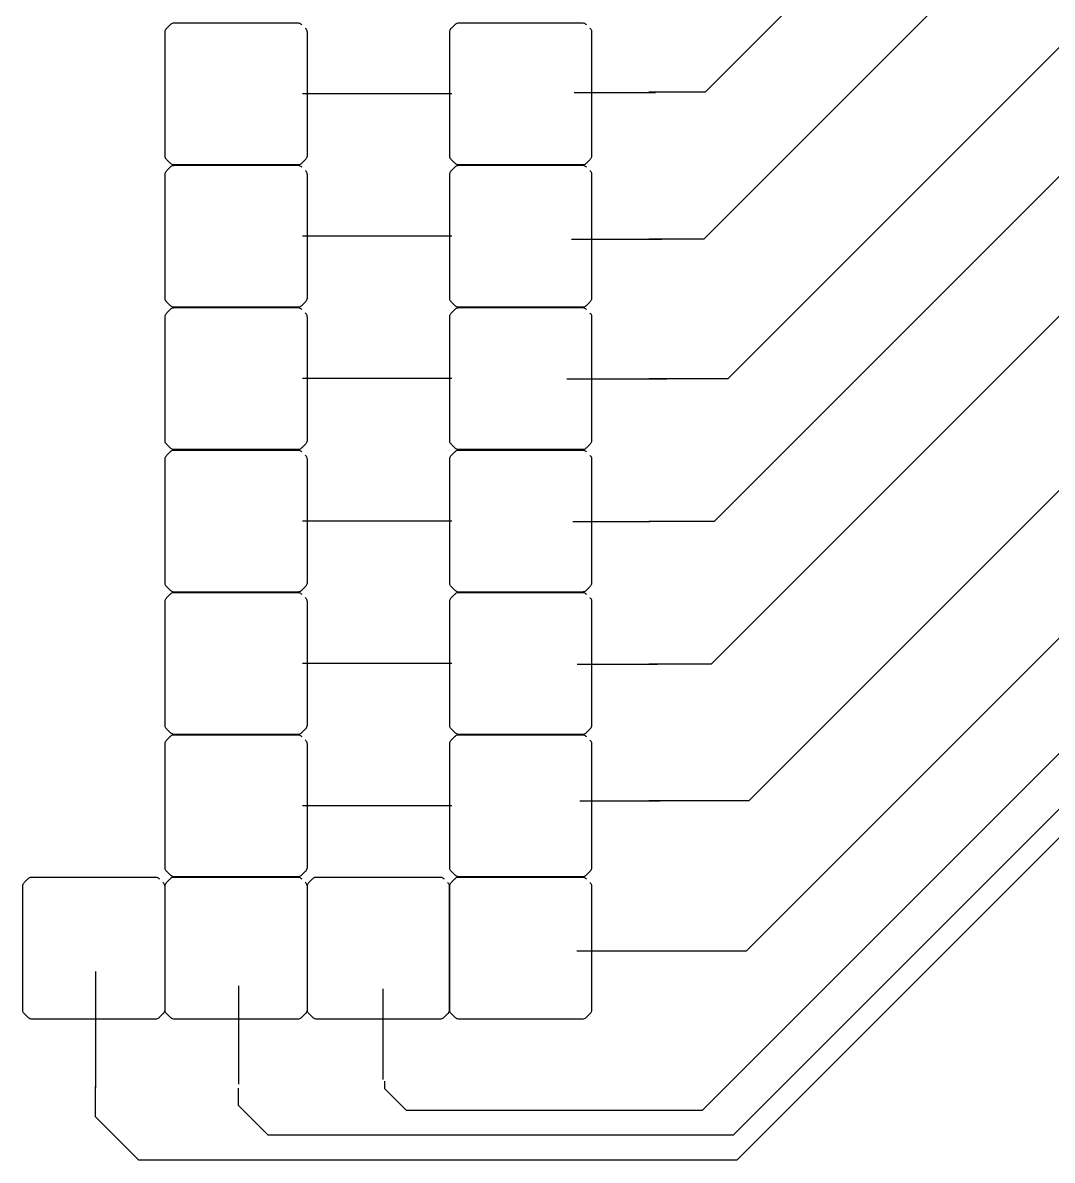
# Model space of a CAD drawing. Header units: millimetres. Extents: x -57500 to 57500, y -57500 to 57500.
# Drawn here: x 998 to 15538, y -33145 to -17085 of the extents above; entities that cross this region are included whole.
import ezdxf

# ---------------------------------------------------------------- set-up
doc = ezdxf.new("R2010")
doc.units = ezdxf.units.MM

msp = doc.modelspace()

# ---------------------------------------------------------------- linework, layer by layer
for p, q in [((15910.6, -12789.1), (10636.35, -18063.35)), ((17039.6, -13716.8), (10615.15, -20141.25)), ((17993.75, -15073.75), (10954.4, -22113.1)), ((19589.25, -15301.75), (10763.6, -24127.4)), ((20495.7, -16367.1), (10721.15, -26141.65)), ((3013.104, -17188.094), (3018.661, -17177.601)), ((3018.661, -17177.601), (3025.843, -17168.213)), ((3025.843, -17168.213), (3034.172, -17159.843)), ((3034.172, -17159.843), (3080.306, -17113.709)), ((3080.306, -17113.709), (3087.738, -17106.296)), ((3087.738, -17106.296), (3095.957, -17099.745)), ((3095.957, -17099.745), (3105.074, -17094.462)), ((3105.074, -17094.462), (3114.924, -17090.594)), ((3114.924, -17090.594), (3125.393, -17088.226)), ((3125.393, -17088.226), (3136.088, -17087.499)), ((3136.088, -17087.499), (4877.139, -17087.499)), ((4877.139, -17087.499), (4888.947, -17087.581)), ((4888.947, -17087.581), (4900.635, -17089.376)), ((4900.635, -17089.376), (4911.926, -17093.082)), ((4911.926, -17093.082), (4922.419, -17098.639)), ((4922.419, -17098.639), (4931.807, -17105.821)), ((4931.807, -17105.821), (4940.177, -17114.15)), ((4986.311, -17160.284), (4993.723, -17167.716)), ((4993.723, -17167.716), (5000.275, -17175.935)), ((5000.275, -17175.935), (5005.558, -17185.052)), ((7033.104, -17188.094), (7038.661, -17177.601)), ((7038.661, -17177.601), (7045.843, -17168.213)), ((7045.843, -17168.213), (7054.172, -17159.843)), ((7054.172, -17159.843), (7100.306, -17113.709)), ((7100.306, -17113.709), (7107.738, -17106.296)), ((7107.738, -17106.296), (7115.957, -17099.745)), ((7115.957, -17099.745), (7125.074, -17094.462)), ((7125.074, -17094.462), (7134.924, -17090.594)), ((7134.924, -17090.594), (7145.393, -17088.226)), ((7145.393, -17088.226), (7156.088, -17087.499)), ((7156.088, -17087.499), (8897.139, -17087.499)), ((8897.139, -17087.499), (8908.947, -17087.581)), ((8908.947, -17087.581), (8920.635, -17089.376)), ((8920.635, -17089.376), (8931.926, -17093.082)), ((8931.926, -17093.082), (8942.419, -17098.639)), ((8942.419, -17098.639), (8951.807, -17105.821)), ((8951.807, -17105.821), (8960.177, -17114.15)), ((9006.311, -17160.284), (9013.723, -17167.716)), ((9013.723, -17167.716), (9020.275, -17175.935)), ((9020.275, -17175.935), (9025.558, -17185.052)), ((3007.521, -17222.881), (3007.603, -17211.073)), ((3007.521, -18963.931), (3007.521, -17222.881)), ((3007.603, -17211.073), (3009.398, -17199.385)), ((3009.398, -17199.385), (3013.104, -17188.094)), ((5005.558, -17185.052), (5009.425, -17194.902)), ((5009.425, -17194.902), (5011.794, -17205.371)), ((5011.794, -17205.371), (5012.521, -17216.066)), ((5012.521, -17216.066), (5012.521, -18957.117)), ((7027.521, -17222.881), (7027.603, -17211.073)), ((7027.521, -18963.931), (7027.521, -17222.881)), ((7027.603, -17211.073), (7029.398, -17199.385)), ((7029.398, -17199.385), (7033.104, -17188.094)), ((9025.558, -17185.052), (9029.425, -17194.902)), ((9029.425, -17194.902), (9031.794, -17205.371)), ((9031.794, -17205.371), (9032.521, -17216.066)), ((9032.521, -17216.066), (9032.521, -18957.117)), ((21725.45, -17596.9), (11251.25, -28071.1)), ((23564.8, -17840.75), (11214.15, -30191.4)), ((7059.7, -18090), (4950.95, -18090)), ((8787.5, -18068.05), (9932.45, -18068.05)), ((10636.35, -18063.35), (9839.7, -18063.35)), ((24164.9, -18872.35), (10595, -32442.25)), ((3008.248, -18974.627), (3007.521, -18963.931)), ((3010.616, -18985.095), (3008.248, -18974.627)), ((3014.484, -18994.945), (3010.616, -18985.095)), ((3019.767, -19004.063), (3014.484, -18994.945)), ((3026.318, -19012.282), (3019.767, -19004.063)), ((3033.731, -19019.714), (3026.318, -19012.282)), ((3079.865, -19065.848), (3033.731, -19019.714)), ((3088.234, -19074.177), (3079.865, -19065.848)), ((3087.738, -19116.296), (3095.957, -19109.745)), ((3097.623, -19081.359), (3088.234, -19074.177)), ((3095.957, -19109.745), (3105.074, -19104.462)), ((3108.116, -19086.916), (3097.623, -19081.359)), ((3105.074, -19104.462), (3114.924, -19100.594)), ((3119.407, -19090.621), (3108.116, -19086.916)), ((3114.924, -19100.594), (3125.393, -19098.226)), ((3131.095, -19092.416), (3119.407, -19090.621)), ((3125.393, -19098.226), (3136.088, -19097.499)), ((3142.902, -19092.499), (3131.095, -19092.416)), ((3136.088, -19097.499), (4877.139, -19097.499)), ((4883.953, -19092.499), (3142.902, -19092.499)), ((4877.139, -19097.499), (4888.947, -19097.581)), ((4894.649, -19091.772), (4883.953, -19092.499)), ((4888.947, -19097.581), (4900.635, -19099.376)), ((4905.117, -19089.403), (4894.649, -19091.772)), ((4900.635, -19099.376), (4911.926, -19103.082)), ((4914.967, -19085.536), (4905.117, -19089.403)), ((4911.926, -19103.082), (4922.419, -19108.639)), ((4924.085, -19080.253), (4914.967, -19085.536)), ((4922.419, -19108.639), (4931.807, -19115.821)), ((4932.304, -19073.701), (4924.085, -19080.253)), ((4939.736, -19066.289), (4932.304, -19073.701)), ((4985.87, -19020.155), (4939.736, -19066.289)), ((4994.199, -19011.785), (4985.87, -19020.155)), ((5001.381, -19002.397), (4994.199, -19011.785)), ((5006.938, -18991.904), (5001.381, -19002.397)), ((5010.643, -18980.613), (5006.938, -18991.904)), ((5012.438, -18968.925), (5010.643, -18980.613)), ((5012.521, -18957.117), (5012.438, -18968.925)), ((7028.248, -18974.627), (7027.521, -18963.931)), ((7030.616, -18985.095), (7028.248, -18974.627)), ((7034.484, -18994.945), (7030.616, -18985.095)), ((7039.767, -19004.063), (7034.484, -18994.945)), ((7046.318, -19012.282), (7039.767, -19004.063)), ((7053.731, -19019.714), (7046.318, -19012.282)), ((7099.865, -19065.848), (7053.731, -19019.714)), ((7108.234, -19074.177), (7099.865, -19065.848)), ((7107.738, -19116.296), (7115.957, -19109.745)), ((7117.623, -19081.359), (7108.234, -19074.177)), ((7115.957, -19109.745), (7125.074, -19104.462)), ((7128.116, -19086.916), (7117.623, -19081.359)), ((7125.074, -19104.462), (7134.924, -19100.594)), ((7139.407, -19090.621), (7128.116, -19086.916)), ((7134.924, -19100.594), (7145.393, -19098.226)), ((7151.095, -19092.416), (7139.407, -19090.621)), ((7145.393, -19098.226), (7156.088, -19097.499)), ((7162.902, -19092.499), (7151.095, -19092.416)), ((7156.088, -19097.499), (8897.139, -19097.499)), ((8903.953, -19092.499), (7162.902, -19092.499)), ((8897.139, -19097.499), (8908.947, -19097.581)), ((8914.649, -19091.772), (8903.953, -19092.499)), ((8908.947, -19097.581), (8920.635, -19099.376)), ((8925.117, -19089.403), (8914.649, -19091.772)), ((8920.635, -19099.376), (8931.926, -19103.082)), ((8934.967, -19085.536), (8925.117, -19089.403)), ((8931.926, -19103.082), (8942.419, -19108.639)), ((8944.085, -19080.253), (8934.967, -19085.536)), ((8942.419, -19108.639), (8951.807, -19115.821)), ((8952.304, -19073.701), (8944.085, -19080.253)), ((8959.736, -19066.289), (8952.304, -19073.701)), ((9005.87, -19020.155), (8959.736, -19066.289)), ((9014.199, -19011.785), (9005.87, -19020.155)), ((9021.381, -19002.397), (9014.199, -19011.785)), ((9026.938, -18991.904), (9021.381, -19002.397)), ((9030.643, -18980.613), (9026.938, -18991.904)), ((9032.438, -18968.925), (9030.643, -18980.613)), ((9032.521, -18957.117), (9032.438, -18968.925)), ((3007.521, -19232.881), (3007.603, -19221.073)), ((3007.521, -20973.931), (3007.521, -19232.881)), ((3007.603, -19221.073), (3009.398, -19209.385)), ((3009.398, -19209.385), (3013.104, -19198.094)), ((3013.104, -19198.094), (3018.661, -19187.601)), ((3018.661, -19187.601), (3025.843, -19178.213)), ((3025.843, -19178.213), (3034.172, -19169.843)), ((3034.172, -19169.843), (3080.306, -19123.709)), ((3080.306, -19123.709), (3087.738, -19116.296)), ((4931.807, -19115.821), (4940.177, -19124.15)), ((4986.311, -19170.284), (4993.723, -19177.716)), ((4993.723, -19177.716), (5000.275, -19185.935)), ((5000.275, -19185.935), (5005.558, -19195.052)), ((5005.558, -19195.052), (5009.425, -19204.902)), ((5009.425, -19204.902), (5011.794, -19215.371)), ((5011.794, -19215.371), (5012.521, -19226.066)), ((5012.521, -19226.066), (5012.521, -20967.117)), ((7027.521, -19232.881), (7027.603, -19221.073)), ((7027.521, -20973.931), (7027.521, -19232.881)), ((7027.603, -19221.073), (7029.398, -19209.385)), ((7029.398, -19209.385), (7033.104, -19198.094)), ((7033.104, -19198.094), (7038.661, -19187.601)), ((7038.661, -19187.601), (7045.843, -19178.213)), ((7045.843, -19178.213), (7054.172, -19169.843)), ((7054.172, -19169.843), (7100.306, -19123.709)), ((7100.306, -19123.709), (7107.738, -19116.296)), ((8951.807, -19115.821), (8960.177, -19124.15)), ((9006.311, -19170.284), (9013.723, -19177.716)), ((9013.723, -19177.716), (9020.275, -19185.935)), ((9020.275, -19185.935), (9025.558, -19195.052)), ((9025.558, -19195.052), (9029.425, -19204.902)), ((9029.425, -19204.902), (9031.794, -19215.371)), ((9031.794, -19215.371), (9032.521, -19226.066)), ((9032.521, -19226.066), (9032.521, -20967.117)), ((7059.7, -20100), (4950.95, -20100)), ((8747.75, -20141.95), (10022.55, -20141.95)), ((10615.15, -20141.25), (9842.35, -20141.25)), ((23587.4, -20234.45), (11032.35, -32789.5)), ((23751.15, -20476.85), (11082.8, -33145.2)), ((3008.248, -20984.627), (3007.521, -20973.931)), ((3010.616, -20995.095), (3008.248, -20984.627)), ((3014.484, -21004.945), (3010.616, -20995.095)), ((3019.767, -21014.063), (3014.484, -21004.945)), ((3026.318, -21022.282), (3019.767, -21014.063)), ((3033.731, -21029.714), (3026.318, -21022.282)), ((3079.865, -21075.848), (3033.731, -21029.714)), ((4985.87, -21030.155), (4939.736, -21076.289)), ((4994.199, -21021.785), (4985.87, -21030.155)), ((5001.381, -21012.397), (4994.199, -21021.785)), ((5006.938, -21001.904), (5001.381, -21012.397)), ((5010.643, -20990.613), (5006.938, -21001.904)), ((5012.438, -20978.925), (5010.643, -20990.613)), ((5012.521, -20967.117), (5012.438, -20978.925)), ((7028.248, -20984.627), (7027.521, -20973.931)), ((7030.616, -20995.095), (7028.248, -20984.627)), ((7034.484, -21004.945), (7030.616, -20995.095)), ((7039.767, -21014.063), (7034.484, -21004.945)), ((7046.318, -21022.282), (7039.767, -21014.063)), ((7053.731, -21029.714), (7046.318, -21022.282)), ((7099.865, -21075.848), (7053.731, -21029.714)), ((9005.87, -21030.155), (8959.736, -21076.289)), ((9014.199, -21021.785), (9005.87, -21030.155)), ((9021.381, -21012.397), (9014.199, -21021.785)), ((9026.938, -21001.904), (9021.381, -21012.397)), ((9030.643, -20990.613), (9026.938, -21001.904)), ((9032.438, -20978.925), (9030.643, -20990.613)), ((9032.521, -20967.117), (9032.438, -20978.925)), ((3013.104, -21208.094), (3018.661, -21197.601)), ((3018.661, -21197.601), (3025.843, -21188.213)), ((3025.843, -21188.213), (3034.172, -21179.843)), ((3034.172, -21179.843), (3080.306, -21133.709)), ((3088.234, -21084.177), (3079.865, -21075.848)), ((3080.306, -21133.709), (3087.738, -21126.296)), ((3087.738, -21126.296), (3095.957, -21119.745)), ((3097.623, -21091.359), (3088.234, -21084.177)), ((3095.957, -21119.745), (3105.074, -21114.462)), ((3108.116, -21096.916), (3097.623, -21091.359)), ((3105.074, -21114.462), (3114.924, -21110.594)), ((3119.407, -21100.621), (3108.116, -21096.916)), ((3114.924, -21110.594), (3125.393, -21108.226)), ((3131.095, -21102.416), (3119.407, -21100.621)), ((3125.393, -21108.226), (3136.088, -21107.499)), ((3142.902, -21102.499), (3131.095, -21102.416)), ((3136.088, -21107.499), (4877.139, -21107.499)), ((4883.953, -21102.499), (3142.902, -21102.499)), ((4877.139, -21107.499), (4888.947, -21107.581)), ((4894.649, -21101.772), (4883.953, -21102.499)), ((4888.947, -21107.581), (4900.635, -21109.376)), ((4905.117, -21099.403), (4894.649, -21101.772)), ((4900.635, -21109.376), (4911.926, -21113.082)), ((4914.967, -21095.536), (4905.117, -21099.403)), ((4911.926, -21113.082), (4922.419, -21118.639)), ((4924.085, -21090.253), (4914.967, -21095.536)), ((4922.419, -21118.639), (4931.807, -21125.821)), ((4932.304, -21083.701), (4924.085, -21090.253)), ((4931.807, -21125.821), (4940.177, -21134.15)), ((4939.736, -21076.289), (4932.304, -21083.701)), ((4986.311, -21180.284), (4993.723, -21187.716)), ((4993.723, -21187.716), (5000.275, -21195.935)), ((5000.275, -21195.935), (5005.558, -21205.052)), ((7033.104, -21208.094), (7038.661, -21197.601)), ((7038.661, -21197.601), (7045.843, -21188.213)), ((7045.843, -21188.213), (7054.172, -21179.843)), ((7054.172, -21179.843), (7100.306, -21133.709)), ((7108.234, -21084.177), (7099.865, -21075.848)), ((7100.306, -21133.709), (7107.738, -21126.296)), ((7107.738, -21126.296), (7115.957, -21119.745)), ((7117.623, -21091.359), (7108.234, -21084.177)), ((7115.957, -21119.745), (7125.074, -21114.462)), ((7128.116, -21096.916), (7117.623, -21091.359)), ((7125.074, -21114.462), (7134.924, -21110.594)), ((7139.407, -21100.621), (7128.116, -21096.916)), ((7134.924, -21110.594), (7145.393, -21108.226)), ((7151.095, -21102.416), (7139.407, -21100.621)), ((7145.393, -21108.226), (7156.088, -21107.499)), ((7162.902, -21102.499), (7151.095, -21102.416)), ((7156.088, -21107.499), (8897.139, -21107.499)), ((8903.953, -21102.499), (7162.902, -21102.499)), ((8897.139, -21107.499), (8908.947, -21107.581)), ((8914.649, -21101.772), (8903.953, -21102.499)), ((8908.947, -21107.581), (8920.635, -21109.376)), ((8925.117, -21099.403), (8914.649, -21101.772)), ((8920.635, -21109.376), (8931.926, -21113.082)), ((8934.967, -21095.536), (8925.117, -21099.403)), ((8931.926, -21113.082), (8942.419, -21118.639)), ((8944.085, -21090.253), (8934.967, -21095.536)), ((8942.419, -21118.639), (8951.807, -21125.821)), ((8952.304, -21083.701), (8944.085, -21090.253)), ((8951.807, -21125.821), (8960.177, -21134.15)), ((8959.736, -21076.289), (8952.304, -21083.701)), ((9006.311, -21180.284), (9013.723, -21187.716)), ((9013.723, -21187.716), (9020.275, -21195.935)), ((9020.275, -21195.935), (9025.558, -21205.052)), ((3007.521, -21242.881), (3007.603, -21231.073)), ((3007.521, -22983.931), (3007.521, -21242.881)), ((3007.603, -21231.073), (3009.398, -21219.385)), ((3009.398, -21219.385), (3013.104, -21208.094)), ((5005.558, -21205.052), (5009.425, -21214.902)), ((5009.425, -21214.902), (5011.794, -21225.371)), ((5011.794, -21225.371), (5012.521, -21236.066)), ((5012.521, -21236.066), (5012.521, -22977.117)), ((7027.521, -21242.881), (7027.603, -21231.073)), ((7027.521, -22983.931), (7027.521, -21242.881)), ((7027.603, -21231.073), (7029.398, -21219.385)), ((7029.398, -21219.385), (7033.104, -21208.094)), ((9025.558, -21205.052), (9029.425, -21214.902)), ((9029.425, -21214.902), (9031.794, -21225.371)), ((9031.794, -21225.371), (9032.521, -21236.066)), ((9032.521, -21236.066), (9032.521, -22977.117)), ((7059.7, -22110), (4950.95, -22110)), ((8684.15, -22112.5), (10094.15, -22112.5)), ((10954.4, -22113.1), (9842.35, -22113.1)), ((3008.248, -22994.627), (3007.521, -22983.931)), ((3010.616, -23005.095), (3008.248, -22994.627)), ((3014.484, -23014.945), (3010.616, -23005.095)), ((3019.767, -23024.063), (3014.484, -23014.945)), ((3026.318, -23032.282), (3019.767, -23024.063)), ((3033.731, -23039.714), (3026.318, -23032.282)), ((3079.865, -23085.848), (3033.731, -23039.714)), ((3088.234, -23094.177), (3079.865, -23085.848)), ((3097.623, -23101.359), (3088.234, -23094.177)), ((3095.957, -23129.745), (3105.074, -23124.462)), ((3108.116, -23106.916), (3097.623, -23101.359)), ((3105.074, -23124.462), (3114.924, -23120.594)), ((3119.407, -23110.621), (3108.116, -23106.916)), ((3114.924, -23120.594), (3125.393, -23118.226)), ((3131.095, -23112.416), (3119.407, -23110.621)), ((3125.393, -23118.226), (3136.088, -23117.499)), ((3142.902, -23112.499), (3131.095, -23112.416)), ((3136.088, -23117.499), (4877.139, -23117.499)), ((4883.953, -23112.499), (3142.902, -23112.499)), ((4877.139, -23117.499), (4888.947, -23117.581)), ((4894.649, -23111.772), (4883.953, -23112.499)), ((4888.947, -23117.581), (4900.635, -23119.376)), ((4905.117, -23109.403), (4894.649, -23111.772)), ((4900.635, -23119.376), (4911.926, -23123.082)), ((4914.967, -23105.536), (4905.117, -23109.403)), ((4911.926, -23123.082), (4922.419, -23128.639)), ((4924.085, -23100.253), (4914.967, -23105.536)), ((4932.304, -23093.701), (4924.085, -23100.253)), ((4939.736, -23086.289), (4932.304, -23093.701)), ((4985.87, -23040.155), (4939.736, -23086.289)), ((4994.199, -23031.785), (4985.87, -23040.155)), ((5001.381, -23022.397), (4994.199, -23031.785)), ((5006.938, -23011.904), (5001.381, -23022.397)), ((5010.643, -23000.613), (5006.938, -23011.904)), ((5012.438, -22988.925), (5010.643, -23000.613)), ((5012.521, -22977.117), (5012.438, -22988.925)), ((7028.248, -22994.627), (7027.521, -22983.931)), ((7030.616, -23005.095), (7028.248, -22994.627)), ((7034.484, -23014.945), (7030.616, -23005.095)), ((7039.767, -23024.063), (7034.484, -23014.945)), ((7046.318, -23032.282), (7039.767, -23024.063)), ((7053.731, -23039.714), (7046.318, -23032.282)), ((7099.865, -23085.848), (7053.731, -23039.714)), ((7108.234, -23094.177), (7099.865, -23085.848)), ((7117.623, -23101.359), (7108.234, -23094.177)), ((7115.957, -23129.745), (7125.074, -23124.462)), ((7128.116, -23106.916), (7117.623, -23101.359)), ((7125.074, -23124.462), (7134.924, -23120.594)), ((7139.407, -23110.621), (7128.116, -23106.916)), ((7134.924, -23120.594), (7145.393, -23118.226)), ((7151.095, -23112.416), (7139.407, -23110.621)), ((7145.393, -23118.226), (7156.088, -23117.499)), ((7162.902, -23112.499), (7151.095, -23112.416)), ((7156.088, -23117.499), (8897.139, -23117.499)), ((8903.953, -23112.499), (7162.902, -23112.499)), ((8897.139, -23117.499), (8908.947, -23117.581)), ((8914.649, -23111.772), (8903.953, -23112.499)), ((8908.947, -23117.581), (8920.635, -23119.376)), ((8925.117, -23109.403), (8914.649, -23111.772)), ((8920.635, -23119.376), (8931.926, -23123.082)), ((8934.967, -23105.536), (8925.117, -23109.403)), ((8931.926, -23123.082), (8942.419, -23128.639)), ((8944.085, -23100.253), (8934.967, -23105.536)), ((8952.304, -23093.701), (8944.085, -23100.253)), ((8959.736, -23086.289), (8952.304, -23093.701)), ((9005.87, -23040.155), (8959.736, -23086.289)), ((9014.199, -23031.785), (9005.87, -23040.155)), ((9021.381, -23022.397), (9014.199, -23031.785)), ((9026.938, -23011.904), (9021.381, -23022.397)), ((9030.643, -23000.613), (9026.938, -23011.904)), ((9032.438, -22988.925), (9030.643, -23000.613)), ((9032.521, -22977.117), (9032.438, -22988.925)), ((3007.521, -23252.881), (3007.603, -23241.073)), ((3007.521, -24993.931), (3007.521, -23252.881)), ((3007.603, -23241.073), (3009.398, -23229.385)), ((3009.398, -23229.385), (3013.104, -23218.094)), ((3013.104, -23218.094), (3018.661, -23207.601)), ((3018.661, -23207.601), (3025.843, -23198.213)), ((3025.843, -23198.213), (3034.172, -23189.843)), ((3034.172, -23189.843), (3080.306, -23143.709)), ((3080.306, -23143.709), (3087.738, -23136.296)), ((3087.738, -23136.296), (3095.957, -23129.745)), ((4922.419, -23128.639), (4931.807, -23135.821)), ((4931.807, -23135.821), (4940.177, -23144.15)), ((4986.311, -23190.284), (4993.723, -23197.716)), ((4993.723, -23197.716), (5000.275, -23205.935)), ((5000.275, -23205.935), (5005.558, -23215.052)), ((5005.558, -23215.052), (5009.425, -23224.902)), ((5009.425, -23224.902), (5011.794, -23235.371)), ((5011.794, -23235.371), (5012.521, -23246.066)), ((5012.521, -23246.066), (5012.521, -24987.117)), ((7027.521, -23252.881), (7027.603, -23241.073)), ((7027.521, -24993.931), (7027.521, -23252.881)), ((7027.603, -23241.073), (7029.398, -23229.385)), ((7029.398, -23229.385), (7033.104, -23218.094)), ((7033.104, -23218.094), (7038.661, -23207.601)), ((7038.661, -23207.601), (7045.843, -23198.213)), ((7045.843, -23198.213), (7054.172, -23189.843)), ((7054.172, -23189.843), (7100.306, -23143.709)), ((7100.306, -23143.709), (7107.738, -23136.296)), ((7107.738, -23136.296), (7115.957, -23129.745)), ((8942.419, -23128.639), (8951.807, -23135.821)), ((8951.807, -23135.821), (8960.177, -23144.15)), ((9006.311, -23190.284), (9013.723, -23197.716)), ((9013.723, -23197.716), (9020.275, -23205.935)), ((9020.275, -23205.935), (9025.558, -23215.052)), ((9025.558, -23215.052), (9029.425, -23224.902)), ((9029.425, -23224.902), (9031.794, -23235.371)), ((9031.794, -23235.371), (9032.521, -23246.066)), ((9032.521, -23246.066), (9032.521, -24987.117)), ((7059.7, -24120), (4950.95, -24120)), ((8768.95, -24126.8), (9858.25, -24126.8)), ((10763.6, -24127.4), (9842.35, -24127.4)), ((3008.248, -25004.627), (3007.521, -24993.931)), ((3010.616, -25015.095), (3008.248, -25004.627)), ((3014.484, -25024.945), (3010.616, -25015.095)), ((3019.767, -25034.063), (3014.484, -25024.945)), ((3026.318, -25042.282), (3019.767, -25034.063)), ((3033.731, -25049.714), (3026.318, -25042.282)), ((3079.865, -25095.848), (3033.731, -25049.714)), ((4985.87, -25050.155), (4939.736, -25096.289)), ((4994.199, -25041.785), (4985.87, -25050.155)), ((5001.381, -25032.397), (4994.199, -25041.785)), ((5006.938, -25021.904), (5001.381, -25032.397)), ((5010.643, -25010.613), (5006.938, -25021.904)), ((5012.438, -24998.925), (5010.643, -25010.613)), ((5012.521, -24987.117), (5012.438, -24998.925)), ((7028.248, -25004.627), (7027.521, -24993.931)), ((7030.616, -25015.095), (7028.248, -25004.627)), ((7034.484, -25024.945), (7030.616, -25015.095)), ((7039.767, -25034.063), (7034.484, -25024.945)), ((7046.318, -25042.282), (7039.767, -25034.063)), ((7053.731, -25049.714), (7046.318, -25042.282)), ((7099.865, -25095.848), (7053.731, -25049.714)), ((9005.87, -25050.155), (8959.736, -25096.289)), ((9014.199, -25041.785), (9005.87, -25050.155)), ((9021.381, -25032.397), (9014.199, -25041.785)), ((9026.938, -25021.904), (9021.381, -25032.397)), ((9030.643, -25010.613), (9026.938, -25021.904)), ((9032.438, -24998.925), (9030.643, -25010.613)), ((9032.521, -24987.117), (9032.438, -24998.925)), ((3018.661, -25217.601), (3025.843, -25208.213)), ((3025.843, -25208.213), (3034.172, -25199.843)), ((3034.172, -25199.843), (3080.306, -25153.709)), ((3088.234, -25104.177), (3079.865, -25095.848)), ((3080.306, -25153.709), (3087.738, -25146.296)), ((3087.738, -25146.296), (3095.957, -25139.745)), ((3097.623, -25111.359), (3088.234, -25104.177)), ((3095.957, -25139.745), (3105.074, -25134.462)), ((3108.116, -25116.916), (3097.623, -25111.359)), ((3105.074, -25134.462), (3114.924, -25130.594)), ((3119.407, -25120.621), (3108.116, -25116.916)), ((3114.924, -25130.594), (3125.393, -25128.226)), ((3131.095, -25122.416), (3119.407, -25120.621)), ((3125.393, -25128.226), (3136.088, -25127.499)), ((3142.902, -25122.499), (3131.095, -25122.416)), ((3136.088, -25127.499), (4877.139, -25127.499)), ((4883.953, -25122.499), (3142.902, -25122.499)), ((4877.139, -25127.499), (4888.947, -25127.581)), ((4894.649, -25121.772), (4883.953, -25122.499)), ((4888.947, -25127.581), (4900.635, -25129.376)), ((4905.117, -25119.403), (4894.649, -25121.772)), ((4900.635, -25129.376), (4911.926, -25133.082)), ((4914.967, -25115.536), (4905.117, -25119.403)), ((4911.926, -25133.082), (4922.419, -25138.639)), ((4924.085, -25110.253), (4914.967, -25115.536)), ((4922.419, -25138.639), (4931.807, -25145.821)), ((4932.304, -25103.701), (4924.085, -25110.253)), ((4931.807, -25145.821), (4940.177, -25154.15)), ((4939.736, -25096.289), (4932.304, -25103.701)), ((4986.311, -25200.284), (4993.723, -25207.716)), ((4993.723, -25207.716), (5000.275, -25215.935)), ((7038.661, -25217.601), (7045.843, -25208.213)), ((7045.843, -25208.213), (7054.172, -25199.843)), ((7054.172, -25199.843), (7100.306, -25153.709)), ((7108.234, -25104.177), (7099.865, -25095.848)), ((7100.306, -25153.709), (7107.738, -25146.296)), ((7107.738, -25146.296), (7115.957, -25139.745)), ((7117.623, -25111.359), (7108.234, -25104.177)), ((7115.957, -25139.745), (7125.074, -25134.462)), ((7128.116, -25116.916), (7117.623, -25111.359)), ((7125.074, -25134.462), (7134.924, -25130.594)), ((7139.407, -25120.621), (7128.116, -25116.916)), ((7134.924, -25130.594), (7145.393, -25128.226)), ((7151.095, -25122.416), (7139.407, -25120.621)), ((7145.393, -25128.226), (7156.088, -25127.499)), ((7162.902, -25122.499), (7151.095, -25122.416)), ((7156.088, -25127.499), (8897.139, -25127.499)), ((8903.953, -25122.499), (7162.902, -25122.499)), ((8897.139, -25127.499), (8908.947, -25127.581)), ((8914.649, -25121.772), (8903.953, -25122.499)), ((8908.947, -25127.581), (8920.635, -25129.376)), ((8925.117, -25119.403), (8914.649, -25121.772)), ((8920.635, -25129.376), (8931.926, -25133.082)), ((8934.967, -25115.536), (8925.117, -25119.403)), ((8931.926, -25133.082), (8942.419, -25138.639)), ((8944.085, -25110.253), (8934.967, -25115.536)), ((8942.419, -25138.639), (8951.807, -25145.821)), ((8952.304, -25103.701), (8944.085, -25110.253)), ((8951.807, -25145.821), (8960.177, -25154.15)), ((8959.736, -25096.289), (8952.304, -25103.701)), ((9006.311, -25200.284), (9013.723, -25207.716)), ((9013.723, -25207.716), (9020.275, -25215.935)), ((3007.521, -25262.881), (3007.603, -25251.073)), ((3007.521, -27003.931), (3007.521, -25262.881)), ((3007.603, -25251.073), (3009.398, -25239.385)), ((3009.398, -25239.385), (3013.104, -25228.094)), ((3013.104, -25228.094), (3018.661, -25217.601)), ((5000.275, -25215.935), (5005.558, -25225.052)), ((5005.558, -25225.052), (5009.425, -25234.902)), ((5009.425, -25234.902), (5011.794, -25245.371)), ((5011.794, -25245.371), (5012.521, -25256.066)), ((5012.521, -25256.066), (5012.521, -26997.117)), ((7027.521, -25262.881), (7027.603, -25251.073)), ((7027.521, -27003.931), (7027.521, -25262.881)), ((7027.603, -25251.073), (7029.398, -25239.385)), ((7029.398, -25239.385), (7033.104, -25228.094)), ((7033.104, -25228.094), (7038.661, -25217.601)), ((9020.275, -25215.935), (9025.558, -25225.052)), ((9025.558, -25225.052), (9029.425, -25234.902)), ((9029.425, -25234.902), (9031.794, -25245.371)), ((9031.794, -25245.371), (9032.521, -25256.066)), ((9032.521, -25256.066), (9032.521, -26997.117)), ((7059.7, -26130), (4950.95, -26130)), ((8827.25, -26141.05), (9961.6, -26141.05)), ((10721.15, -26141.65), (9839.7, -26141.65)), ((3008.248, -27014.627), (3007.521, -27003.931)), ((3010.616, -27025.095), (3008.248, -27014.627)), ((3014.484, -27034.945), (3010.616, -27025.095)), ((3019.767, -27044.063), (3014.484, -27034.945)), ((3026.318, -27052.282), (3019.767, -27044.063)), ((3033.731, -27059.714), (3026.318, -27052.282)), ((3079.865, -27105.848), (3033.731, -27059.714)), ((3088.234, -27114.177), (3079.865, -27105.848)), ((3097.623, -27121.359), (3088.234, -27114.177)), ((3108.116, -27126.916), (3097.623, -27121.359)), ((3105.074, -27144.462), (3114.924, -27140.594)), ((3119.407, -27130.621), (3108.116, -27126.916)), ((3114.924, -27140.594), (3125.393, -27138.226)), ((3131.095, -27132.416), (3119.407, -27130.621)), ((3125.393, -27138.226), (3136.088, -27137.499)), ((3142.902, -27132.499), (3131.095, -27132.416)), ((3136.088, -27137.499), (4877.139, -27137.499)), ((4883.953, -27132.499), (3142.902, -27132.499)), ((4877.139, -27137.499), (4888.947, -27137.581)), ((4894.649, -27131.772), (4883.953, -27132.499)), ((4888.947, -27137.581), (4900.635, -27139.376)), ((4905.117, -27129.403), (4894.649, -27131.772)), ((4900.635, -27139.376), (4911.926, -27143.082)), ((4914.967, -27125.536), (4905.117, -27129.403)), ((4924.085, -27120.253), (4914.967, -27125.536)), ((4932.304, -27113.701), (4924.085, -27120.253)), ((4939.736, -27106.289), (4932.304, -27113.701)), ((4985.87, -27060.155), (4939.736, -27106.289)), ((4994.199, -27051.785), (4985.87, -27060.155)), ((5001.381, -27042.397), (4994.199, -27051.785)), ((5006.938, -27031.904), (5001.381, -27042.397)), ((5010.643, -27020.613), (5006.938, -27031.904)), ((5012.438, -27008.925), (5010.643, -27020.613)), ((5012.521, -26997.117), (5012.438, -27008.925)), ((7028.248, -27014.627), (7027.521, -27003.931)), ((7030.616, -27025.095), (7028.248, -27014.627)), ((7034.484, -27034.945), (7030.616, -27025.095)), ((7039.767, -27044.063), (7034.484, -27034.945)), ((7046.318, -27052.282), (7039.767, -27044.063)), ((7053.731, -27059.714), (7046.318, -27052.282)), ((7099.865, -27105.848), (7053.731, -27059.714)), ((7108.234, -27114.177), (7099.865, -27105.848)), ((7117.623, -27121.359), (7108.234, -27114.177)), ((7128.116, -27126.916), (7117.623, -27121.359)), ((7125.074, -27144.462), (7134.924, -27140.594)), ((7139.407, -27130.621), (7128.116, -27126.916)), ((7134.924, -27140.594), (7145.393, -27138.226)), ((7151.095, -27132.416), (7139.407, -27130.621)), ((7145.393, -27138.226), (7156.088, -27137.499)), ((7162.902, -27132.499), (7151.095, -27132.416)), ((7156.088, -27137.499), (8897.139, -27137.499)), ((8903.953, -27132.499), (7162.902, -27132.499)), ((8897.139, -27137.499), (8908.947, -27137.581)), ((8914.649, -27131.772), (8903.953, -27132.499)), ((8908.947, -27137.581), (8920.635, -27139.376)), ((8925.117, -27129.403), (8914.649, -27131.772)), ((8920.635, -27139.376), (8931.926, -27143.082)), ((8934.967, -27125.536), (8925.117, -27129.403)), ((8944.085, -27120.253), (8934.967, -27125.536)), ((8952.304, -27113.701), (8944.085, -27120.253)), ((8959.736, -27106.289), (8952.304, -27113.701)), ((9005.87, -27060.155), (8959.736, -27106.289)), ((9014.199, -27051.785), (9005.87, -27060.155)), ((9021.381, -27042.397), (9014.199, -27051.785)), ((9026.938, -27031.904), (9021.381, -27042.397)), ((9030.643, -27020.613), (9026.938, -27031.904)), ((9032.438, -27008.925), (9030.643, -27020.613)), ((9032.521, -26997.117), (9032.438, -27008.925)), ((3007.521, -27272.881), (3007.603, -27261.073)), ((3007.521, -29013.931), (3007.521, -27272.881)), ((3007.603, -27261.073), (3009.398, -27249.385)), ((3009.398, -27249.385), (3013.104, -27238.094)), ((3013.104, -27238.094), (3018.661, -27227.601)), ((3018.661, -27227.601), (3025.843, -27218.213)), ((3025.843, -27218.213), (3034.172, -27209.843)), ((3034.172, -27209.843), (3080.306, -27163.709)), ((3080.306, -27163.709), (3087.738, -27156.296)), ((3087.738, -27156.296), (3095.957, -27149.745)), ((3095.957, -27149.745), (3105.074, -27144.462)), ((4911.926, -27143.082), (4922.419, -27148.639)), ((4922.419, -27148.639), (4931.807, -27155.821)), ((4931.807, -27155.821), (4940.177, -27164.15)), ((4986.311, -27210.284), (4993.723, -27217.716)), ((4993.723, -27217.716), (5000.275, -27225.935)), ((5000.275, -27225.935), (5005.558, -27235.052)), ((5005.558, -27235.052), (5009.425, -27244.902)), ((5009.425, -27244.902), (5011.794, -27255.371)), ((5011.794, -27255.371), (5012.521, -27266.066)), ((5012.521, -27266.066), (5012.521, -29007.117)), ((7027.521, -27272.881), (7027.603, -27261.073)), ((7027.521, -29013.931), (7027.521, -27272.881)), ((7027.603, -27261.073), (7029.398, -27249.385)), ((7029.398, -27249.385), (7033.104, -27238.094)), ((7033.104, -27238.094), (7038.661, -27227.601)), ((7038.661, -27227.601), (7045.843, -27218.213)), ((7045.843, -27218.213), (7054.172, -27209.843)), ((7054.172, -27209.843), (7100.306, -27163.709)), ((7100.306, -27163.709), (7107.738, -27156.296)), ((7107.738, -27156.296), (7115.957, -27149.745)), ((7115.957, -27149.745), (7125.074, -27144.462)), ((8931.926, -27143.082), (8942.419, -27148.639)), ((8942.419, -27148.639), (8951.807, -27155.821)), ((8951.807, -27155.821), (8960.177, -27164.15)), ((9006.311, -27210.284), (9013.723, -27217.716)), ((9013.723, -27217.716), (9020.275, -27225.935)), ((9020.275, -27225.935), (9025.558, -27235.052)), ((9025.558, -27235.052), (9029.425, -27244.902)), ((9029.425, -27244.902), (9031.794, -27255.371)), ((9031.794, -27255.371), (9032.521, -27266.066)), ((9032.521, -27266.066), (9032.521, -29007.117)), ((8867, -28070.55), (9996.05, -28070.55)), ((11251.25, -28071.1), (9839.7, -28071.1)), ((7059.7, -28140), (4950.95, -28140)), ((3008.248, -29024.627), (3007.521, -29013.931)), ((3010.616, -29035.095), (3008.248, -29024.627)), ((3014.484, -29044.945), (3010.616, -29035.095)), ((3019.767, -29054.063), (3014.484, -29044.945)), ((3026.318, -29062.282), (3019.767, -29054.063)), ((3033.731, -29069.714), (3026.318, -29062.282)), ((4994.199, -29061.785), (4985.87, -29070.155)), ((5001.381, -29052.397), (4994.199, -29061.785)), ((5006.938, -29041.904), (5001.381, -29052.397)), ((5010.643, -29030.613), (5006.938, -29041.904)), ((5012.438, -29018.925), (5010.643, -29030.613)), ((5012.521, -29007.117), (5012.438, -29018.925)), ((7028.248, -29024.627), (7027.521, -29013.931)), ((7030.616, -29035.095), (7028.248, -29024.627)), ((7034.484, -29044.945), (7030.616, -29035.095)), ((7039.767, -29054.063), (7034.484, -29044.945)), ((7046.318, -29062.282), (7039.767, -29054.063)), ((7053.731, -29069.714), (7046.318, -29062.282)), ((9014.199, -29061.785), (9005.87, -29070.155)), ((9021.381, -29052.397), (9014.199, -29061.785)), ((9026.938, -29041.904), (9021.381, -29052.397)), ((9030.643, -29030.613), (9026.938, -29041.904)), ((9032.438, -29018.925), (9030.643, -29030.613)), ((9032.521, -29007.117), (9032.438, -29018.925)), ((1008.661, -29237.601), (1015.843, -29228.213)), ((1015.843, -29228.213), (1024.172, -29219.843)), ((1024.172, -29219.843), (1070.306, -29173.709)), ((1070.306, -29173.709), (1077.738, -29166.296)), ((1077.738, -29166.296), (1085.957, -29159.745)), ((1085.957, -29159.745), (1095.074, -29154.462)), ((1095.074, -29154.462), (1104.924, -29150.594)), ((1104.924, -29150.594), (1115.393, -29148.226)), ((1115.393, -29148.226), (1126.088, -29147.499)), ((1126.088, -29147.499), (2867.139, -29147.499)), ((2867.139, -29147.499), (2878.947, -29147.581)), ((2878.947, -29147.581), (2890.635, -29149.376)), ((2890.635, -29149.376), (2901.926, -29153.082)), ((2901.926, -29153.082), (2912.419, -29158.639)), ((2912.419, -29158.639), (2921.807, -29165.821)), ((2921.807, -29165.821), (2930.177, -29174.15)), ((2976.311, -29220.284), (2983.723, -29227.716)), ((2983.723, -29227.716), (2990.275, -29235.935)), ((3018.661, -29237.601), (3025.843, -29228.213)), ((3025.843, -29228.213), (3034.172, -29219.843)), ((3079.865, -29115.848), (3033.731, -29069.714)), ((3034.172, -29219.843), (3080.306, -29173.709)), ((3088.234, -29124.177), (3079.865, -29115.848)), ((3080.306, -29173.709), (3087.738, -29166.296)), ((3087.738, -29166.296), (3095.957, -29159.745)), ((3097.623, -29131.359), (3088.234, -29124.177)), ((3095.957, -29159.745), (3105.074, -29154.462)), ((3108.116, -29136.916), (3097.623, -29131.359)), ((3105.074, -29154.462), (3114.924, -29150.594)), ((3119.407, -29140.621), (3108.116, -29136.916)), ((3114.924, -29150.594), (3125.393, -29148.226)), ((3131.095, -29142.416), (3119.407, -29140.621)), ((3125.393, -29148.226), (3136.088, -29147.499)), ((3142.902, -29142.499), (3131.095, -29142.416)), ((3136.088, -29147.499), (4877.139, -29147.499)), ((4883.953, -29142.499), (3142.902, -29142.499)), ((4877.139, -29147.499), (4888.947, -29147.581)), ((4894.649, -29141.772), (4883.953, -29142.499)), ((4888.947, -29147.581), (4900.635, -29149.376)), ((4905.117, -29139.403), (4894.649, -29141.772)), ((4900.635, -29149.376), (4911.926, -29153.082)), ((4914.967, -29135.536), (4905.117, -29139.403)), ((4911.926, -29153.082), (4922.419, -29158.639)), ((4924.085, -29130.253), (4914.967, -29135.536)), ((4922.419, -29158.639), (4931.807, -29165.821)), ((4932.304, -29123.701), (4924.085, -29130.253)), ((4931.807, -29165.821), (4940.177, -29174.15)), ((4939.736, -29116.289), (4932.304, -29123.701)), ((4985.87, -29070.155), (4939.736, -29116.289)), ((4986.311, -29220.284), (4993.723, -29227.716)), ((4993.723, -29227.716), (5000.275, -29235.935)), ((5028.661, -29237.601), (5035.843, -29228.213)), ((5035.843, -29228.213), (5044.172, -29219.843)), ((5044.172, -29219.843), (5090.306, -29173.709)), ((5090.306, -29173.709), (5097.738, -29166.296)), ((5097.738, -29166.296), (5105.957, -29159.745)), ((5105.957, -29159.745), (5115.074, -29154.462)), ((5115.074, -29154.462), (5124.924, -29150.594)), ((5124.924, -29150.594), (5135.393, -29148.226)), ((5135.393, -29148.226), (5146.088, -29147.499)), ((5146.088, -29147.499), (6887.139, -29147.499)), ((6887.139, -29147.499), (6898.947, -29147.581)), ((6898.947, -29147.581), (6910.635, -29149.376)), ((6910.635, -29149.376), (6921.926, -29153.082)), ((6921.926, -29153.082), (6932.419, -29158.639)), ((6932.419, -29158.639), (6941.807, -29165.821)), ((6941.807, -29165.821), (6950.177, -29174.15)), ((6996.311, -29220.284), (7003.723, -29227.716)), ((7003.723, -29227.716), (7010.275, -29235.935)), ((7038.661, -29237.601), (7045.843, -29228.213)), ((7045.843, -29228.213), (7054.172, -29219.843)), ((7099.865, -29115.848), (7053.731, -29069.714)), ((7054.172, -29219.843), (7100.306, -29173.709)), ((7108.234, -29124.177), (7099.865, -29115.848)), ((7100.306, -29173.709), (7107.738, -29166.296)), ((7107.738, -29166.296), (7115.957, -29159.745)), ((7117.623, -29131.359), (7108.234, -29124.177)), ((7115.957, -29159.745), (7125.074, -29154.462)), ((7128.116, -29136.916), (7117.623, -29131.359)), ((7125.074, -29154.462), (7134.924, -29150.594)), ((7139.407, -29140.621), (7128.116, -29136.916)), ((7134.924, -29150.594), (7145.393, -29148.226)), ((7151.095, -29142.416), (7139.407, -29140.621)), ((7145.393, -29148.226), (7156.088, -29147.499)), ((7162.902, -29142.499), (7151.095, -29142.416)), ((7156.088, -29147.499), (8897.139, -29147.499)), ((8903.953, -29142.499), (7162.902, -29142.499)), ((8897.139, -29147.499), (8908.947, -29147.581)), ((8914.649, -29141.772), (8903.953, -29142.499)), ((8908.947, -29147.581), (8920.635, -29149.376)), ((8925.117, -29139.403), (8914.649, -29141.772)), ((8920.635, -29149.376), (8931.926, -29153.082)), ((8934.967, -29135.536), (8925.117, -29139.403)), ((8931.926, -29153.082), (8942.419, -29158.639)), ((8944.085, -29130.253), (8934.967, -29135.536)), ((8942.419, -29158.639), (8951.807, -29165.821)), ((8952.304, -29123.701), (8944.085, -29130.253)), ((8951.807, -29165.821), (8960.177, -29174.15)), ((8959.736, -29116.289), (8952.304, -29123.701)), ((9005.87, -29070.155), (8959.736, -29116.289)), ((9006.311, -29220.284), (9013.723, -29227.716)), ((9013.723, -29227.716), (9020.275, -29235.935)), ((997.521, -29282.881), (997.603, -29271.073)), ((997.521, -31023.931), (997.521, -29282.881)), ((997.603, -29271.073), (999.398, -29259.385)), ((999.398, -29259.385), (1003.104, -29248.094)), ((1003.104, -29248.094), (1008.661, -29237.601)), ((2990.275, -29235.935), (2995.558, -29245.052)), ((2995.558, -29245.052), (2999.425, -29254.902)), ((2999.425, -29254.902), (3001.794, -29265.371)), ((3001.794, -29265.371), (3002.521, -29276.066)), ((3002.521, -29276.066), (3002.521, -31017.117)), ((3007.521, -29282.881), (3007.603, -29271.073)), ((3007.521, -31023.931), (3007.521, -29282.881)), ((3007.603, -29271.073), (3009.398, -29259.385)), ((3009.398, -29259.385), (3013.104, -29248.094)), ((3013.104, -29248.094), (3018.661, -29237.601)), ((5000.275, -29235.935), (5005.558, -29245.052)), ((5005.558, -29245.052), (5009.425, -29254.902)), ((5009.425, -29254.902), (5011.794, -29265.371)), ((5011.794, -29265.371), (5012.521, -29276.066)), ((5012.521, -29276.066), (5012.521, -31017.117)), ((5017.521, -29282.881), (5017.603, -29271.073)), ((5017.521, -31023.931), (5017.521, -29282.881)), ((5017.603, -29271.073), (5019.398, -29259.385)), ((5019.398, -29259.385), (5023.104, -29248.094)), ((5023.104, -29248.094), (5028.661, -29237.601)), ((7010.275, -29235.935), (7015.558, -29245.052)), ((7015.558, -29245.052), (7019.425, -29254.902)), ((7019.425, -29254.902), (7021.794, -29265.371)), ((7021.794, -29265.371), (7022.521, -29276.066)), ((7022.521, -29276.066), (7022.521, -31017.117)), ((7027.521, -29282.881), (7027.603, -29271.073)), ((7027.521, -31023.931), (7027.521, -29282.881)), ((7027.603, -29271.073), (7029.398, -29259.385)), ((7029.398, -29259.385), (7033.104, -29248.094)), ((7033.104, -29248.094), (7038.661, -29237.601)), ((9020.275, -29235.935), (9025.558, -29245.052)), ((9025.558, -29245.052), (9029.425, -29254.902)), ((9029.425, -29254.902), (9031.794, -29265.371)), ((9031.794, -29265.371), (9032.521, -29276.066)), ((9032.521, -29276.066), (9032.521, -31017.117)), ((8824.6, -30188.15), (9993.4, -30188.15)), ((11214.15, -30191.4), (9839.7, -30191.4)), ((2023.8, -30479.7), (2023.8, -32122.95)), ((4046.55, -30681.7), (4046.55, -32069.95)), ((6081.45, -30726.2), (6081.45, -32006.05)), ((998.248, -31034.627), (997.521, -31023.931)), ((1000.616, -31045.095), (998.248, -31034.627)), ((1004.484, -31054.945), (1000.616, -31045.095)), ((1009.767, -31064.063), (1004.484, -31054.945)), ((1016.318, -31072.282), (1009.767, -31064.063)), ((1023.731, -31079.714), (1016.318, -31072.282)), ((1069.865, -31125.848), (1023.731, -31079.714)), ((1078.234, -31134.177), (1069.865, -31125.848)), ((1087.623, -31141.359), (1078.234, -31134.177)), ((1098.116, -31146.916), (1087.623, -31141.359)), ((1109.407, -31150.621), (1098.116, -31146.916)), ((1121.095, -31152.416), (1109.407, -31150.621)), ((1132.902, -31152.499), (1121.095, -31152.416)), ((2873.953, -31152.499), (1132.902, -31152.499)), ((2884.649, -31151.772), (2873.953, -31152.499)), ((2895.117, -31149.403), (2884.649, -31151.772)), ((2904.967, -31145.536), (2895.117, -31149.403)), ((2914.085, -31140.253), (2904.967, -31145.536)), ((2922.304, -31133.701), (2914.085, -31140.253)), ((2929.736, -31126.289), (2922.304, -31133.701)), ((2975.87, -31080.155), (2929.736, -31126.289)), ((2984.199, -31071.785), (2975.87, -31080.155)), ((2991.381, -31062.397), (2984.199, -31071.785)), ((2996.938, -31051.904), (2991.381, -31062.397)), ((3000.643, -31040.613), (2996.938, -31051.904)), ((3002.438, -31028.925), (3000.643, -31040.613)), ((3002.521, -31017.117), (3002.438, -31028.925)), ((3008.248, -31034.627), (3007.521, -31023.931)), ((3010.616, -31045.095), (3008.248, -31034.627)), ((3014.484, -31054.945), (3010.616, -31045.095)), ((3019.767, -31064.063), (3014.484, -31054.945)), ((3026.318, -31072.282), (3019.767, -31064.063)), ((3033.731, -31079.714), (3026.318, -31072.282)), ((3079.865, -31125.848), (3033.731, -31079.714)), ((3088.234, -31134.177), (3079.865, -31125.848)), ((3097.623, -31141.359), (3088.234, -31134.177)), ((3108.116, -31146.916), (3097.623, -31141.359)), ((3119.407, -31150.621), (3108.116, -31146.916)), ((3131.095, -31152.416), (3119.407, -31150.621)), ((3142.902, -31152.499), (3131.095, -31152.416)), ((4883.953, -31152.499), (3142.902, -31152.499)), ((4894.649, -31151.772), (4883.953, -31152.499)), ((4905.117, -31149.403), (4894.649, -31151.772)), ((4914.967, -31145.536), (4905.117, -31149.403)), ((4924.085, -31140.253), (4914.967, -31145.536)), ((4932.304, -31133.701), (4924.085, -31140.253)), ((4939.736, -31126.289), (4932.304, -31133.701)), ((4985.87, -31080.155), (4939.736, -31126.289)), ((4994.199, -31071.785), (4985.87, -31080.155)), ((5001.381, -31062.397), (4994.199, -31071.785)), ((5006.938, -31051.904), (5001.381, -31062.397)), ((5010.643, -31040.613), (5006.938, -31051.904)), ((5012.438, -31028.925), (5010.643, -31040.613)), ((5012.521, -31017.117), (5012.438, -31028.925)), ((5018.248, -31034.627), (5017.521, -31023.931)), ((5020.616, -31045.095), (5018.248, -31034.627)), ((5024.484, -31054.945), (5020.616, -31045.095)), ((5029.767, -31064.063), (5024.484, -31054.945)), ((5036.318, -31072.282), (5029.767, -31064.063)), ((5043.731, -31079.714), (5036.318, -31072.282)), ((5089.865, -31125.848), (5043.731, -31079.714)), ((5098.234, -31134.177), (5089.865, -31125.848)), ((5107.623, -31141.359), (5098.234, -31134.177)), ((5118.116, -31146.916), (5107.623, -31141.359)), ((5129.407, -31150.621), (5118.116, -31146.916)), ((5141.095, -31152.416), (5129.407, -31150.621)), ((5152.902, -31152.499), (5141.095, -31152.416)), ((6893.953, -31152.499), (5152.902, -31152.499)), ((6904.649, -31151.772), (6893.953, -31152.499)), ((6915.117, -31149.403), (6904.649, -31151.772)), ((6924.967, -31145.536), (6915.117, -31149.403)), ((6934.085, -31140.253), (6924.967, -31145.536)), ((6942.304, -31133.701), (6934.085, -31140.253)), ((6949.736, -31126.289), (6942.304, -31133.701)), ((6995.87, -31080.155), (6949.736, -31126.289)), ((7004.199, -31071.785), (6995.87, -31080.155)), ((7011.381, -31062.397), (7004.199, -31071.785)), ((7016.938, -31051.904), (7011.381, -31062.397)), ((7020.643, -31040.613), (7016.938, -31051.904)), ((7022.438, -31028.925), (7020.643, -31040.613)), ((7022.521, -31017.117), (7022.438, -31028.925)), ((7028.248, -31034.627), (7027.521, -31023.931)), ((7030.616, -31045.095), (7028.248, -31034.627)), ((7034.484, -31054.945), (7030.616, -31045.095)), ((7039.767, -31064.063), (7034.484, -31054.945)), ((7046.318, -31072.282), (7039.767, -31064.063)), ((7053.731, -31079.714), (7046.318, -31072.282)), ((7099.865, -31125.848), (7053.731, -31079.714)), ((7108.234, -31134.177), (7099.865, -31125.848)), ((7117.623, -31141.359), (7108.234, -31134.177)), ((7128.116, -31146.916), (7117.623, -31141.359)), ((7139.407, -31150.621), (7128.116, -31146.916)), ((7151.095, -31152.416), (7139.407, -31150.621)), ((7162.902, -31152.499), (7151.095, -31152.416)), ((8903.953, -31152.499), (7162.902, -31152.499)), ((8914.649, -31151.772), (8903.953, -31152.499)), ((8925.117, -31149.403), (8914.649, -31151.772)), ((8934.967, -31145.536), (8925.117, -31149.403)), ((8944.085, -31140.253), (8934.967, -31145.536)), ((8952.304, -31133.701), (8944.085, -31140.253)), ((8959.736, -31126.289), (8952.304, -31133.701)), ((9005.87, -31080.155), (8959.736, -31126.289)), ((9014.199, -31071.785), (9005.87, -31080.155)), ((9021.381, -31062.397), (9014.199, -31071.785)), ((9026.938, -31051.904), (9021.381, -31062.397)), ((9030.643, -31040.613), (9026.938, -31051.904)), ((9032.438, -31028.925), (9030.643, -31040.613)), ((9032.521, -31017.117), (9032.438, -31028.925)), ((2023.95, -32530.35), (2023.95, -32101.75)), ((6110.45, -32134.65), (6110.45, -32027.3)), ((4046, -32370.75), (4046, -32128.25)), ((6418.05, -32442.25), (6110.45, -32134.65)), ((4464.75, -32789.5), (4046, -32370.75)), ((2638.8, -33145.2), (2023.95, -32530.35)), ((10595, -32442.25), (6418.05, -32442.25)), ((11032.35, -32789.5), (4464.75, -32789.5)), ((11082.8, -33145.2), (2638.8, -33145.2))]:
    msp.add_line(p, q)

doc.saveas('drawing.dxf')
